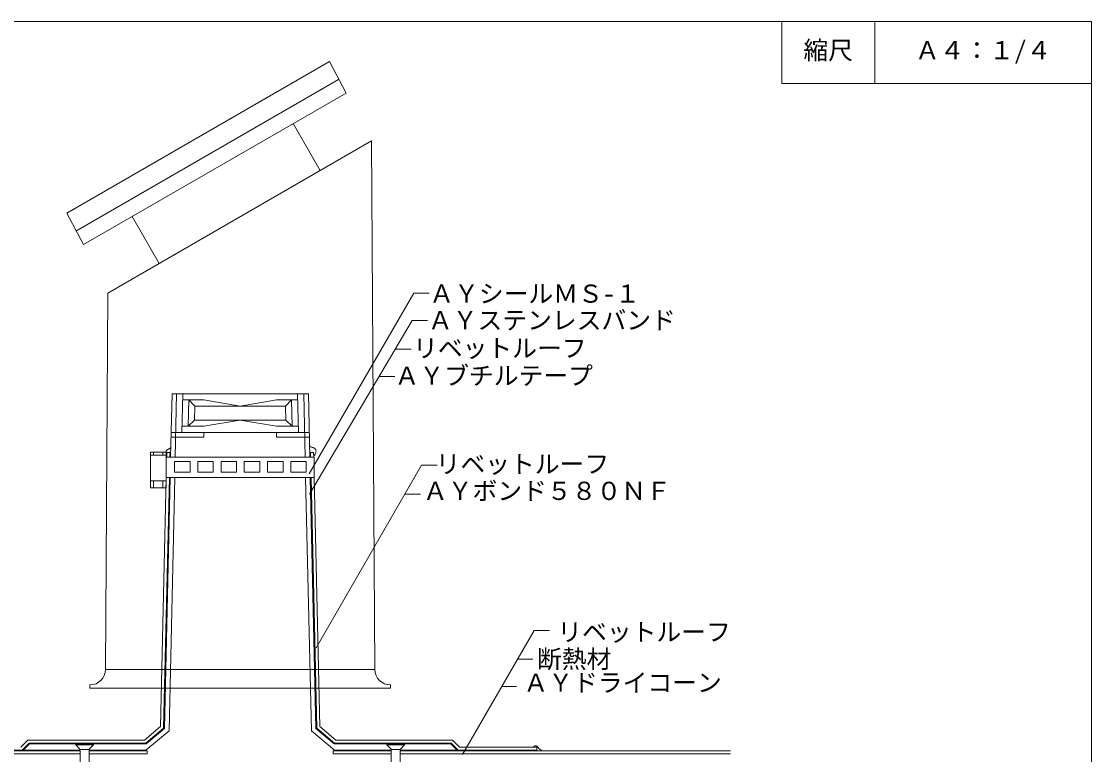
# Model space of a CAD drawing. Units: millimetres, scale not verified. Extents: x -540 to 540, y -377 to 368.
# Drawn here: x -151 to 540, y -105 to 368 of the extents above; entities that cross this region are included whole.
import ezdxf
from ezdxf.enums import TextEntityAlignment as Align

# ---------------------------------------------------------------- set-up
doc = ezdxf.new("R2010")
doc.units = ezdxf.units.MM
doc.header["$LTSCALE"] = 4
for name, color, linetype, lineweight in [('1-0_芯・寸法線', 7, 'Continuous', 18), ('1-2_ハッチング', 5, 'Continuous', 9), ('1-4_リベットルーフ', 3, 'Continuous', 9), ('1-6_アンカー類', 7, 'Continuous', 9), ('1-7_設備', 7, 'Continuous', 18), ('1-8_下地など', 7, 'Continuous', 18), ('1-9_下地鋼板', 7, 'Continuous', 18), ('F-F', 7, 'Continuous', 9)]:
    doc.layers.add(name, color=color, linetype=linetype, lineweight=lineweight)
doc.layers.add('E-E', color=7, linetype='Continuous')
doc.styles.add('ＭＳ ゴシック', font='')
doc.styles.get('ＭＳ ゴシック').set_extended_font_data('MS Gothic')

msp = doc.modelspace()

# ---------------------------------------------------------------- linework, layer by layer
at = {"layer": '1-0_芯・寸法線'}
for p, q in [((35.024, 76.118), (102.496, 192.592)), ((102.496, 192.592), (112.434, 192.592)), ((35.131, 62.955), (101.543, 174.909)), ((101.543, 174.909), (111.481, 174.909)), ((90.849, 156.386), (100.731, 156.386)), ((80.673, 138.76), (90.31, 138.76)), ((39.482, -36.334), (107.612, 81.535)), ((107.612, 81.535), (117.55, 81.535)), ((96.918, 63.012), (106.799, 63.012)), ((169.455, -43.514), (179.337, -43.514)), ((159.279, -61.141), (168.916, -61.141))]:
    msp.add_line(p, q, dxfattribs=at)
msp.add_lwpolyline([(133.933, -105.041), (180.15, -24.991), (190.087, -24.991)], dxfattribs=at)
at = {"layer": '1-2_ハッチング'}
for p, q in [((-57.284, 90.19), (-57.275, 90.324)), ((-57.283, 90.056), (-57.284, 90.19)), ((-57.258, 89.828), (-57.283, 90.056)), ((-57.275, 90.324), (-57.234, 90.555)), ((-57.208, 89.602), (-57.258, 89.828)), ((-57.234, 90.555), (-57.163, 90.783)), ((-57.163, 90.783), (-57.066, 91.001)), ((-57.066, 91.001), (-56.944, 91.204)), ((-56.944, 91.204), (-56.799, 91.388)), ((-56.799, 91.388), (-56.705, 91.484)), ((-56.705, 91.484), (-56.579, 91.591)), ((-56.579, 91.591), (-56.343, 91.747)), ((-56.343, 91.747), (-56.088, 91.878)), ((-56.088, 91.878), (-55.822, 91.994)), ((-55.822, 91.994), (-55.552, 92.106)), ((-55.552, 92.106), (-55.288, 92.225)), ((-55.288, 92.225), (-55.139, 92.301)), ((-55.139, 92.301), (-55.051, 92.351)), ((-55.051, 92.351), (-54.904, 92.444)), ((-54.904, 92.444), (-54.761, 92.543)), ((-54.761, 92.543), (-54.621, 92.648)), ((-54.621, 92.648), (-54.484, 92.756)), ((-54.484, 92.756), (-54.349, 92.866)), ((-54.349, 92.866), (-54.27, 92.931)), ((35.194, 94.506), (35.145, 94.612)), ((35.279, 94.326), (35.194, 94.506)), ((35.368, 94.15), (35.279, 94.326)), ((35.464, 93.983), (35.368, 94.15)), ((35.568, 93.828), (35.464, 93.983)), ((35.684, 93.689), (35.568, 93.828)), ((35.758, 93.616), (35.684, 93.689)), ((35.892, 93.508), (35.758, 93.616)), ((36.153, 93.361), (35.892, 93.508)), ((36.444, 93.248), (36.153, 93.361)), ((36.756, 93.158), (36.444, 93.248)), ((37.08, 93.075), (36.756, 93.158)), ((37.408, 92.986), (37.08, 93.075)), ((37.597, 92.926), (37.408, 92.986)), ((37.79, 92.854), (37.597, 92.926)), ((38.111, 92.706), (37.79, 92.854)), ((38.411, 92.529), (38.111, 92.706)), ((38.682, 92.323), (38.411, 92.529)), ((38.919, 92.088), (38.682, 92.323)), ((39.114, 91.826), (38.919, 92.088)), ((39.206, 91.662), (39.114, 91.826)), ((39.181, 89.434), (39.306, 89.837)), ((39.292, 91.454), (39.206, 91.662)), ((39.386, 91.07), (39.292, 91.454)), ((39.306, 89.837), (39.386, 90.251)), ((39.415, 90.665), (39.386, 91.07)), ((39.386, 90.251), (39.415, 90.665)), ((-57.139, 89.379), (-57.208, 89.602)), ((-57.056, 89.158), (-57.139, 89.379)), ((-56.964, 88.938), (-57.056, 89.158)), ((-56.909, 88.811), (-56.964, 88.938)), ((38.095, 87.678), (38.2, 87.813)), ((38.2, 87.813), (38.379, 88.047)), ((38.379, 88.047), (38.553, 88.285)), ((38.553, 88.285), (38.719, 88.53)), ((38.719, 88.53), (38.875, 88.784)), ((38.875, 88.784), (39.016, 89.05)), ((39.016, 89.05), (39.091, 89.21)), ((39.091, 89.21), (39.181, 89.434))]:
    msp.add_line(p, q, dxfattribs=at)
at = {"layer": '1-4_リベットルーフ'}
for p, q in [((-56.88, 89.728), (-56.949, 86.728)), ((-56.88, 89.728), (-54.88, 89.728)), ((-54.88, 89.728), (-54.948, 86.728)), ((35.846, 89.739), (35.915, 86.728)), ((-57.244, 73.728), (-60.894, -87.115)), ((-55.243, 73.728), (-58.915, -88.063)), ((36.21, 73.728), (39.882, -88.063)), ((38.21, 73.728), (41.861, -87.115)), ((-71.172, -95.772), (-60.894, -87.115)), ((-70.442, -97.772), (-58.915, -88.063)), ((51.409, -97.772), (39.882, -88.063)), ((52.139, -95.772), (41.861, -87.115)), ((-151.057, -100.272), (-146.557, -95.772)), ((-146.557, -95.772), (-71.172, -95.772)), ((127.524, -95.772), (52.139, -95.772)), ((132.024, -100.272), (127.524, -95.772)), ((-112.837, -102.772), (-325.579, -102.772)), ((-150.229, -102.272), (-201.057, -102.272)), ((-150.229, -102.272), (-145.729, -97.772)), ((-145.729, -97.772), (-70.442, -97.772)), ((-69.517, -102.772), (-107.037, -102.772)), ((-69.517, -102.772), (-69.517, -104.772)), ((50.483, -102.772), (88.003, -102.772)), ((50.483, -102.772), (50.483, -104.772)), ((126.695, -97.772), (51.409, -97.772)), ((93.802, -102.772), (302.72, -102.772)), ((131.195, -102.272), (126.695, -97.772)), ((182.024, -102.272), (131.195, -102.272)), ((182.024, -100.272), (132.024, -100.272)), ((180.024, -100.253), (180.048, -100.199)), ((180.048, -100.199), (180.09, -100.106)), ((180.09, -100.106), (180.135, -100.017)), ((180.135, -100.017), (180.184, -99.932)), ((180.184, -99.932), (180.239, -99.853)), ((180.239, -99.853), (180.301, -99.782)), ((180.301, -99.782), (180.34, -99.745)), ((180.34, -99.745), (180.382, -99.712)), ((180.382, -99.712), (180.461, -99.662)), ((180.461, -99.662), (180.547, -99.621)), ((180.547, -99.621), (180.638, -99.588)), ((180.638, -99.588), (180.733, -99.56)), ((180.733, -99.56), (180.83, -99.536)), ((180.83, -99.536), (180.887, -99.524)), ((180.887, -99.524), (180.94, -99.514)), ((180.94, -99.514), (181.031, -99.499)), ((181.031, -99.499), (181.122, -99.487)), ((181.122, -99.487), (181.213, -99.481)), ((181.213, -99.481), (181.302, -99.481)), ((181.302, -99.481), (181.391, -99.488)), ((181.391, -99.488), (181.442, -99.496)), ((181.442, -99.496), (181.485, -99.504)), ((181.485, -99.504), (181.557, -99.523)), ((181.557, -99.523), (181.629, -99.548)), ((181.629, -99.548), (181.699, -99.577)), ((181.699, -99.577), (181.768, -99.61)), ((181.768, -99.61), (181.835, -99.646)), ((181.835, -99.646), (181.874, -99.668)), ((181.874, -99.668), (181.936, -99.707)), ((181.936, -99.707), (182.039, -99.778)), ((182.024, -100.272), (182.024, -102.272)), ((182.024, -100.272), (182.024, -102.272)), ((182.039, -99.778), (182.137, -99.855)), ((182.137, -99.855), (182.231, -99.937)), ((182.231, -99.937), (182.322, -100.023)), ((182.322, -100.023), (182.409, -100.113)), ((182.409, -100.113), (182.458, -100.166)), ((182.458, -100.166), (182.565, -100.289)), ((182.565, -100.289), (182.741, -100.508)), ((182.741, -100.508), (182.912, -100.732)), ((182.912, -100.732), (183.084, -100.953)), ((183.084, -100.953), (183.262, -101.167)), ((183.262, -101.167), (183.451, -101.367)), ((183.451, -101.367), (183.568, -101.475)), ((183.568, -101.475), (183.661, -101.552)), ((183.661, -101.552), (183.831, -101.675)), ((183.831, -101.675), (184.009, -101.788)), ((184.009, -101.788), (184.194, -101.893)), ((184.194, -101.893), (185.871, -102.772)), ((184.384, -101.992), (184.577, -102.088)), ((184.577, -102.088), (184.689, -102.143)), ((185.871, -102.772), (306.86, -102.772)), ((185.871, -102.772), (302.72, -102.772)), ((-112.837, -104.772), (-325.579, -104.772)), ((-69.517, -104.772), (-107.037, -104.772)), ((88.003, -104.772), (50.483, -104.772)), ((93.84, -104.772), (306.86, -104.772))]:
    msp.add_line(p, q, dxfattribs=at)
msp.add_lwpolyline([(35.847, 89.728), (37.847, 89.728), (37.915, 86.728)], dxfattribs=at)
at = {"layer": '1-6_アンカー類'}
for p, q in [((-115.637, -98.772), (-112.971, -101.628)), ((-115.637, -98.772), (-104.237, -98.772)), ((-115.615, -98.272), (-104.259, -98.272)), ((-112.877, -101.772), (-106.996, -101.772)), ((-112.837, -151.972), (-112.837, -101.969)), ((-107.037, -151.972), (-107.037, -101.969)), ((-106.902, -101.628), (-104.237, -98.772)), ((85.203, -98.772), (87.869, -101.628)), ((85.203, -98.772), (96.603, -98.772)), ((85.225, -98.272), (96.581, -98.272)), ((87.963, -101.772), (93.844, -101.772)), ((88.003, -151.972), (88.003, -101.969)), ((93.803, -151.972), (93.803, -101.969)), ((93.938, -101.628), (96.603, -98.772))]:
    msp.add_line(p, q, dxfattribs=at)
for centre, radius, start, end in [((-109.937, -98.772), 5.7, 174.96759, 180), ((-113.337, -101.969), 0.5, 0, 43.02507), ((-106.537, -101.969), 0.5, 136.97493, 180), ((-109.937, -98.772), 5.7, 0, 5.03241), ((90.903, -98.772), 5.7, 174.96759, 180), ((87.503, -101.969), 0.5, 0, 43.02507), ((94.303, -101.969), 0.5, 136.97493, 180), ((90.903, -98.772), 5.7, 0, 5.03241)]:
    msp.add_arc(centre, radius, start, end, dxfattribs=at)
at = {"layer": '1-7_設備'}
for p, q in [((-53.516, 127.796), (-54.448, 86.728)), ((-53.517, 127.728), (34.483, 127.728)), ((-50.517, 127.728), (-51.447, 86.728)), ((-46.518, 127.637), (-47.083, 102.728)), ((27.484, 127.637), (28.05, 102.728)), ((31.483, 127.728), (32.414, 86.728)), ((34.483, 127.796), (35.415, 86.717)), ((-46.606, 123.728), (-33.002, 123.728)), ((-42.605, 123.728), (-42.991, 106.728)), ((-38.695, 119.728), (-42.605, 123.728)), ((-38.695, 119.728), (-38.899, 110.728)), ((-38.695, 119.728), (19.662, 119.728)), ((13.968, 123.728), (27.573, 123.728)), ((19.662, 119.728), (23.572, 123.728)), ((19.662, 119.728), (19.866, 110.728)), ((23.572, 123.728), (23.958, 106.728)), ((-38.899, 110.728), (-42.991, 106.728)), ((-38.899, 110.728), (19.866, 110.728)), ((-33.002, 106.728), (-9.517, 110.728)), ((-9.517, 110.728), (13.968, 106.728)), ((19.866, 110.728), (23.958, 106.728)), ((-46.992, 106.728), (-33.002, 106.728)), ((13.968, 106.728), (27.959, 106.728)), ((-54.153, 99.728), (-33.002, 99.728)), ((-54.085, 102.728), (-33.002, 102.728)), ((-33.002, 102.728), (-33.002, 99.728)), ((-33.002, 102.728), (13.968, 102.728)), ((13.968, 102.728), (13.968, 99.728)), ((35.051, 102.728), (13.968, 102.728)), ((35.12, 99.728), (13.968, 99.728)), ((-54.743, 73.728), (-58.42, -88.3)), ((-51.742, 73.728), (-55.452, -89.722)), ((32.709, 73.728), (36.418, -89.722)), ((35.71, 73.728), (39.387, -88.3)), ((-70.352, -102.272), (-55.452, -89.722)), ((51.318, -102.272), (36.418, -89.722)), ((-149.522, -102.272), (-112.837, -102.272)), ((-107.037, -102.272), (-70.352, -102.272)), ((88.003, -102.272), (51.318, -102.272)), ((130.488, -102.272), (93.803, -102.272))]:
    msp.add_line(p, q, dxfattribs=at)
for points in [[(-33.002, 123.728), (-9.517, 119.728), (13.968, 123.728)], [(-149.522, -102.272), (-145.522, -98.272), (-70.259, -98.272), (-58.42, -88.3)], [(130.488, -102.272), (126.488, -98.272), (51.226, -98.272), (39.387, -88.3)]]:
    msp.add_lwpolyline(points, dxfattribs=at)
at = {"layer": '1-8_下地など'}
for p, q in [((58.833, 321.796), (48.028, 342.116)), ((-115.674, 232.591), (53.833, 330.456)), ((-110.674, 223.931), (58.833, 321.796)), ((24.635, 302.052), (42.135, 271.741)), ((-94.927, 192.608), (75.274, 290.874)), ((-94.927, 192.608), (75.274, 290.874)), ((75.274, 290.874), (77.423, -50.212)), ((-79.288, 242.052), (-61.788, 211.741)), ((-94.927, 192.608), (-96.457, -50.212)), ((-96.457, -50.212), (77.423, -50.212)), ((-106.457, -62.212), (-106.457, -60.212)), ((87.423, -62.212), (87.423, -60.212)), ((-106.457, -62.212), (11.718, -62.212)), ((87.423, -62.212), (-9.517, -62.212))]:
    msp.add_line(p, q, dxfattribs=at)
msp.add_lwpolyline([(-110.674, 223.931), (-121.479, 244.251), (48.028, 342.116)], dxfattribs=at)
for centre, start, end in [((-106.457, -50.212), 270, 0), ((87.423, -50.212), 180, 270)]:
    msp.add_arc(centre, 10, start, end, dxfattribs=at)
at = {"layer": '1-9_下地鋼板'}
for p, q in [((-67.398, 90.089), (-57.398, 90.089)), ((-67.398, 90.089), (-67.398, 66.924)), ((-65.398, 90.089), (-65.398, 88.081)), ((-59.398, 88.081), (-59.398, 90.089)), ((-57.398, 66.924), (-57.398, 90.089)), ((-67.398, 88.081), (-57.398, 88.081)), ((-57.398, 86.728), (38.21, 86.728)), ((-21.88, 84.079), (-21.88, 77.079)), ((-11.88, 84.079), (-21.88, 84.079)), ((-11.88, 77.079), (-11.88, 84.079)), ((-6.88, 84.079), (-6.88, 77.079)), ((3.12, 84.079), (-6.88, 84.079)), ((3.12, 77.079), (3.12, 84.079)), ((8.12, 84.079), (8.12, 77.079)), ((18.12, 84.079), (8.12, 84.079)), ((18.12, 77.079), (18.12, 84.079)), ((23.12, 84.079), (23.12, 77.079)), ((33.12, 84.079), (23.12, 84.079)), ((33.12, 77.079), (33.12, 84.079)), ((38.21, 86.728), (38.21, 73.728)), ((-21.88, 77.079), (-11.88, 77.079)), ((-6.88, 77.079), (3.12, 77.079)), ((8.12, 77.079), (18.12, 77.079)), ((23.12, 77.079), (33.12, 77.079)), ((-67.398, 71.424), (-57.398, 71.424)), ((-65.398, 71.424), (-65.398, 66.924)), ((-59.398, 66.924), (-59.398, 71.424)), ((-57.398, 73.728), (38.21, 73.728)), ((-67.398, 66.924), (-57.398, 66.924))]:
    msp.add_line(p, q, dxfattribs=at)
for points in [[(-51.88, 77.079), (-41.88, 77.079), (-41.88, 84.079), (-51.88, 84.079)], [(-36.88, 77.079), (-26.88, 77.079), (-26.88, 84.079), (-36.88, 84.079)]]:
    msp.add_lwpolyline(points, close=True, dxfattribs=at)
at = {"layer": 'F-F'}
msp.add_line((400, 368), (400, 328), dxfattribs=at)
for points in [[(-540, 368), (540, 368), (540, -352), (-540, -352)], [(340, 368), (340, 328), (540, 328)]]:
    msp.add_lwpolyline(points, dxfattribs=at)

# ---------------------------------------------------------------- texts
at = {"layer": '1-0_芯・寸法線', "style": 'ＭＳ ゴシック'}
for s, p in [('ＡＹシールＭＳ-１', (112.534, 182.944)), ('ＡＹステンレスバンド', (111.661, 165.78)), ('リベットルーフ', (102.061, 147.744)), ('ＡＹブチルテープ', (90.134, 129.998)), ('リベットルーフ', (116.627, 72.985)), ('ＡＹボンド５８０ＮＦ', (108.445, 55.652)), ('リベットルーフ', (195.156, -35.393)), ('断熱材', (182.065, -52.847)), ('ＡＹドライコーン', (173.337, -68.12))]:
    msp.add_text(s, height=11.73, dxfattribs=at).set_placement(p, align=Align.BOTTOM_LEFT)
at = {"layer": 'E-E', "style": 'ＭＳ ゴシック'}
for s, p in [('縮尺', (354, 340)), ('Ａ４：１/４', (426, 340))]:
    msp.add_text(s, height=11.73, dxfattribs=at).set_placement(p, align=Align.BOTTOM_LEFT)

doc.saveas('drawing.dxf')
